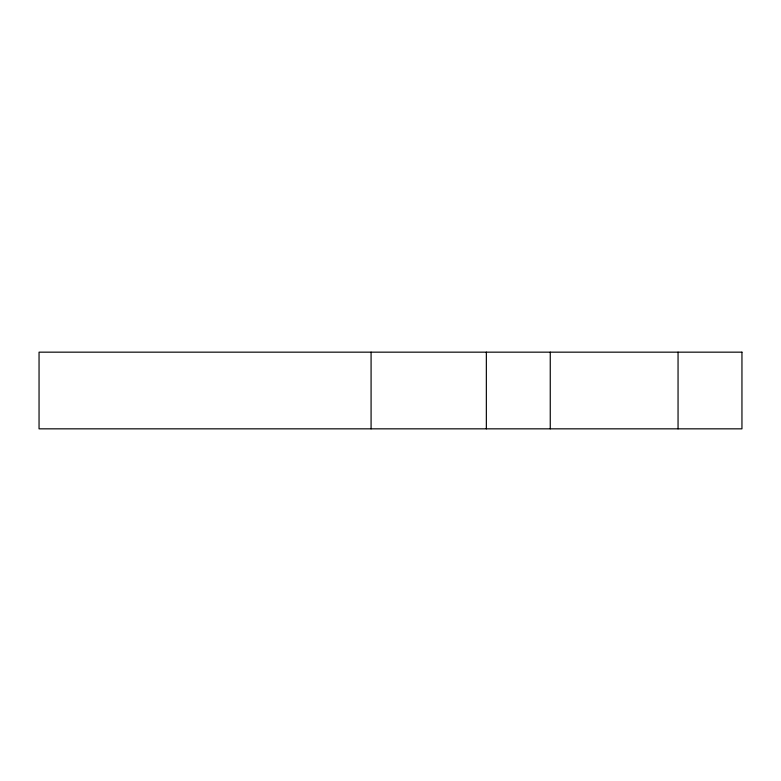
<?xml version="1.0" encoding="UTF-8"?>
<svg xmlns="http://www.w3.org/2000/svg" width="781" height="781" viewBox="0 0 781 781"><rect width="100%" height="100%" fill="white"/><g stroke="black" fill="none" stroke-linecap="round" stroke-linejoin="round"><path stroke-width="1.17" d="M678.054 352.163L678.054 428.837M550.254 352.163L550.254 428.837M486.348 352.163L486.348 428.837M371.082 352.163L371.082 428.837M741.95 352.163L39.05 352.163L39.05 428.837L741.95 428.837L741.95 352.163"/></g></svg>
